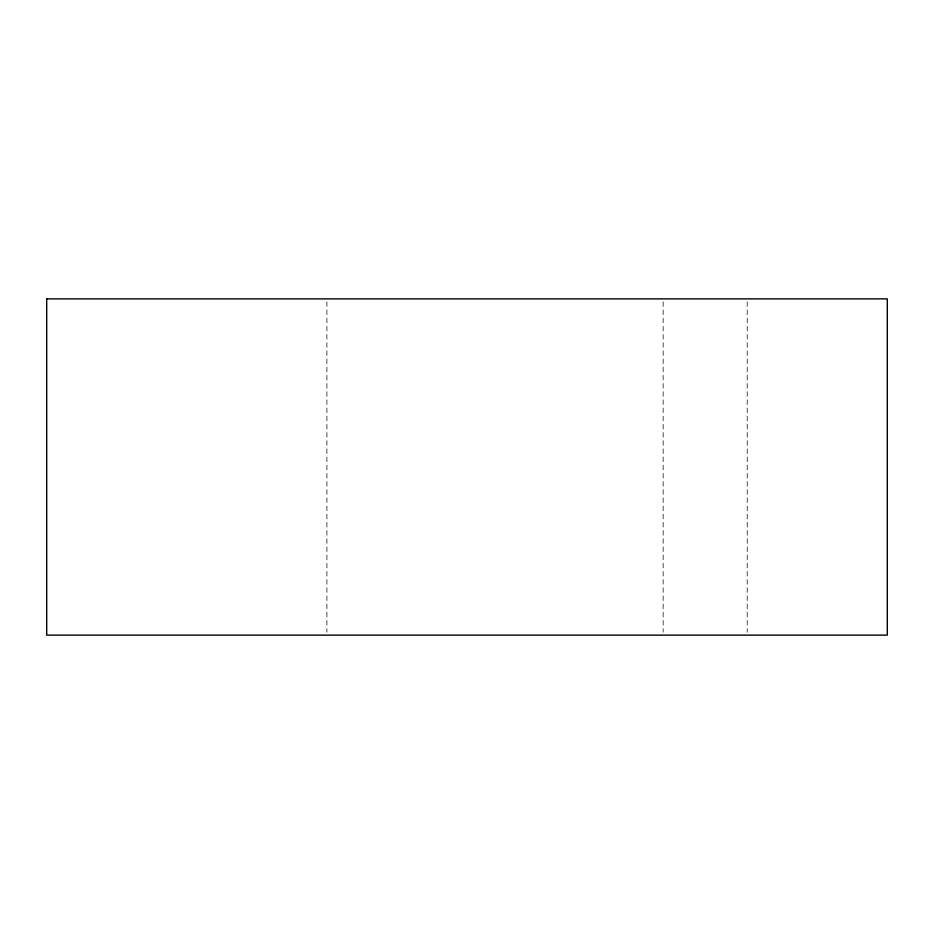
<?xml version="1.0" encoding="UTF-8"?>
<svg xmlns="http://www.w3.org/2000/svg" width="934" height="934" viewBox="0 0 934 934"><rect width="100%" height="100%" fill="white"/><g stroke="black" fill="none" stroke-linecap="round" stroke-linejoin="round"><path stroke-width="0.7" stroke-dasharray="4.67 3.5" d="M747.2 301.787L747.2 632.213M663.14 301.787L663.14 632.213M326.9 301.787L326.9 632.213"/><path stroke-width="1.4" d="M46.7 298.88L46.7 635.12L887.3 635.12L887.3 298.88L46.7 298.88"/></g></svg>
